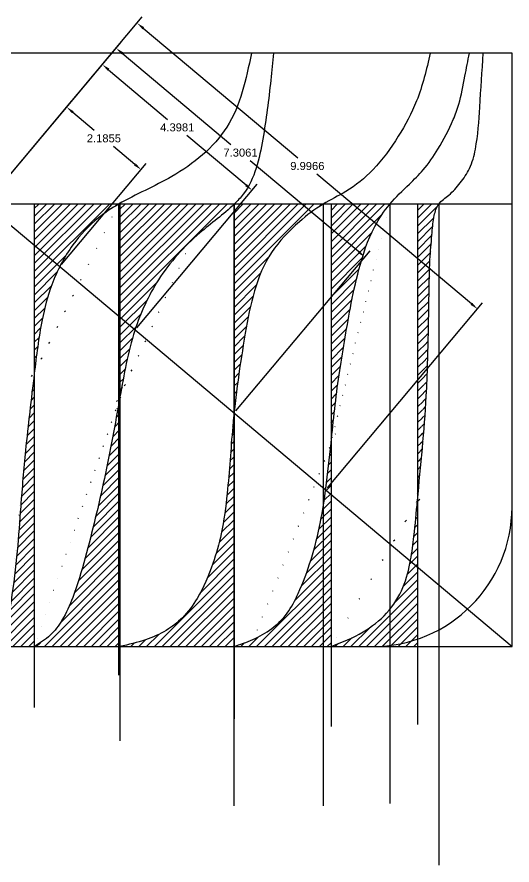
# Model space of a CAD drawing. Header units: inches. Extents: x 2352 to 5491, y -38 to 423.
# Drawn here: x 4836.21 to 4847.35, y 175.82 to 194.89 of the extents above; entities that cross this region are included whole.
import ezdxf

# ---------------------------------------------------------------- set-up
doc = ezdxf.new("R2010")
doc.units = ezdxf.units.IN
doc.header["$MEASUREMENT"] = 0
doc.header["$PDMODE"] = 3
for name, color, linetype in [('SentLine', 7, 'Continuous'), ('St15', 7, 'Continuous'), ('St16', 7, 'Continuous'), ('St17', 7, 'Continuous'), ('St18', 7, 'Continuous'), ('St19', 7, 'Continuous')]:
    doc.layers.add(name, color=color, linetype=linetype)
doc.styles.get("Standard").update_dxf_attribs({"font": 'arial.ttf'})
doc.dimstyles.get("Standard").update_dxf_attribs({"dimtxt": 0.18, "dimasz": 0.18, "dimexe": 0.18, "dimexo": 0.0625, "dimgap": 0.09, "dimtad": 0, "dimtih": 1, "dimtoh": 1, "dimdec": 4, "dimzin": 0, "dimdsep": 46, "dimtxsty": 'Standard', "dimcen": 0.09, "dimadec": 0, "dimazin": 0, "dimtfac": 1, "dimtdec": 4, "dimtofl": 0, "dimtmove": 0, "dimatfit": 3, "dimfxl": 1, "dimtolj": 1, "dimtzin": 0, "dimarcsym": 0})
pattern_1 = [(45, (1511.752132892455, 101.6322909856204), (-0.08838834764831845, 0.08838834764831845), [])]

# ---------------------------------------------------------------- blocks, each defined once
blk = doc.blocks.new('*D85')
at = {"layer": 'Defpoints', "color": 0, "transparency": 16777216}
for p in [(4839.00446752944, 191.4587643720706), (4835.499912032778, 190.6830051187717), (4837.173831240143, 189.277901797615)]:
    blk.add_point(p, dxfattribs=at)
at = {"layer": 'SentLine', "color": 0, "lineweight": -2, "transparency": 16777216}
for p, q in [((4835.540094956312, 190.7308755966919), (4837.446275141851, 193.0017346696372)), ((4837.468415298485, 192.7481408734507), (4837.950804177613, 192.3432191704383)), ((4838.86660055303, 191.5744911918468), (4838.384211673904, 191.9794128948583)), ((4837.214014163677, 189.3257722755352), (4839.120194349216, 191.5966313484805))]:
    blk.add_line(p, q, dxfattribs=at)
at = {"layer": 'SentLine', "color": 0, "transparency": 16777216}
for points in [[(4837.48770310178, 192.7711187028526), (4837.449127495189, 192.7251630440487), (4837.330548322076, 192.8638676932273)], [(4838.885888356327, 191.5974690212488), (4838.847312749735, 191.5515133624449), (4839.00446752944, 191.4587643720706)]]:
    blk.add_solid(points, dxfattribs=at)
at = {"layer": 'SentLine', "color": 0, "transparency": 16777216, "insert": (4838.167507925758, 192.1613160326488), "char_height": 0.18, "attachment_point": 5}
blk.add_mtext('\\A1;2.1855', dxfattribs=at)
blk = doc.blocks.new('*D86')
at = {"layer": 'Defpoints', "color": 0, "transparency": 16777216}
for p in [(4841.502748448144, 190.9935527825623), (4835.499912032778, 190.6830051187717), (4838.868522301348, 187.85536238953)]:
    blk.add_point(p, dxfattribs=at)
at = {"layer": 'SentLine', "color": 0, "lineweight": -2, "transparency": 16777216}
for p, q in [((4835.540094956312, 190.7308755966919), (4838.24986499935, 193.9590624882139)), ((4838.272005155985, 193.7054686920274), (4839.601666429113, 192.5893386765147)), ((4841.364881471734, 191.1092796023386), (4840.035220198606, 192.2254096178517)), ((4838.908705224881, 187.9032328674502), (4841.61847526792, 191.1314197589722))]:
    blk.add_line(p, q, dxfattribs=at)
at = {"layer": 'SentLine', "color": 0, "transparency": 16777216}
for points in [[(4838.29129295928, 193.7284465214289), (4838.252717352688, 193.6824908626254), (4838.134138179574, 193.821195511804)], [(4841.38416927503, 191.1322574317401), (4841.345593668439, 191.0863017729366), (4841.502748448144, 190.9935527825623)]]:
    blk.add_solid(points, dxfattribs=at)
at = {"layer": 'SentLine', "color": 0, "transparency": 16777216, "insert": (4839.818443313859, 192.407374147183), "char_height": 0.18, "attachment_point": 5}
blk.add_mtext('\\A1;4.3981', dxfattribs=at)
blk = doc.blocks.new('*D87')
at = {"layer": 'Defpoints', "color": 0, "transparency": 16777216}
for p in [(4835.499912032779, 190.6830051187671), (4844.038973367241, 189.4918626828389), (4841.095871729216, 185.985704603961)]:
    blk.add_point(p, dxfattribs=at)
at = {"layer": 'SentLine', "color": 0, "lineweight": -2, "transparency": 16777216}
for p, q in [((4835.540094956312, 190.7308755966874), (4838.55874049058, 194.3270301740549)), ((4838.580880647214, 194.0734363778688), (4841.024216634275, 192.0224774695739)), ((4843.901106390831, 189.6075895026152), (4841.457770403769, 191.6585484109105)), ((4841.136054652748, 186.0335750818813), (4844.154700187017, 189.6297296592488))]:
    blk.add_line(p, q, dxfattribs=at)
at = {"layer": 'SentLine', "color": 0, "transparency": 16777216}
for points in [[(4838.60016845051, 194.0964142072708), (4838.561592843918, 194.0504585484673), (4838.443013670804, 194.189163197645)], [(4843.920394194127, 189.6305673320171), (4843.881818587535, 189.5846116732137), (4844.038973367241, 189.4918626828389)]]:
    blk.add_solid(points, dxfattribs=at)
at = {"layer": 'SentLine', "color": 0, "transparency": 16777216, "insert": (4841.240993519023, 191.8405129402418), "char_height": 0.18, "attachment_point": 5}
blk.add_mtext('\\A1;7.3061', dxfattribs=at)
blk = doc.blocks.new('*D88')
at = {"layer": 'Defpoints', "color": 0, "transparency": 16777216}
for p in [(4835.499912032779, 190.6830051187721), (4846.573095176165, 188.3260256168446), (4843.156601457033, 184.2559089412939)]:
    blk.add_point(p, dxfattribs=at)
at = {"layer": 'SentLine', "color": 0, "lineweight": -2, "transparency": 16777216}
for p, q in [((4835.540094956312, 190.7308755966924), (4839.032132571688, 194.8909887707323)), ((4839.054272728321, 194.6373949745457), (4842.528046715893, 191.7214768433732)), ((4846.435228199756, 188.4417524366208), (4842.961454212184, 191.3576705677938)), ((4843.196784380566, 184.3037794192142), (4846.688821995942, 188.4638925932545))]:
    blk.add_line(p, q, dxfattribs=at)
at = {"layer": 'SentLine', "color": 0, "transparency": 16777216}
for points in [[(4839.073560531618, 194.6603728039472), (4839.034984925025, 194.6144171451438), (4838.916405751912, 194.7531217943224)], [(4846.454516003052, 188.4647302660223), (4846.41594039646, 188.4187746072189), (4846.573095176165, 188.3260256168446)]]:
    blk.add_solid(points, dxfattribs=at)
at = {"layer": 'SentLine', "color": 0, "transparency": 16777216, "insert": (4842.744750464039, 191.5395737055833), "char_height": 0.18, "attachment_point": 5}
blk.add_mtext('\\A1;9.9966', dxfattribs=at)

msp = doc.modelspace()

# ---------------------------------------------------------------- hatches: boundary and pattern name
at = {"layer": 'St15'}
h = msp.add_hatch(dxfattribs=at)
h.set_pattern_fill('ANSI31', color=256)
h.set_pattern_definition(pattern_1)
edge = h.paths.add_edge_path()
edge.add_spline(control_points=[(4845.222412032778, 184.0192746823618), (4845.294185077001, 184.8017168457866), (4845.428712586488, 186.076290460511), (4845.466378031903, 187.6611672118284), (4845.483268232562, 188.7106489207056), (4845.49549585001, 189.4431080165093), (4845.548920633356, 189.9992076879957), (4845.58089613768, 190.3912406812279), (4845.647309955808, 190.6108953513538), (4845.699912032777, 190.6830051187675)], knot_values=[4.140971724869678, 4.140971724876218, 4.140971724876218, 4.140971724876218, 6.4974014545018, 7.983608298653781, 8.894667502636052, 9.646295111668476, 10.1818761090625, 10.56490858922714, 10.83792341538788, 10.83792341538788, 10.83792341538788, 10.8379234153879], degree=3, periodic=0)
edge.add_line((4845.699912032778, 190.6830051187676), (4845.222412032778, 190.6830051187676))
edge.add_line((4845.222412032778, 190.6830051187676), (4845.222412032778, 184.0192746823618))
h = msp.add_hatch(dxfattribs=at)
h.set_pattern_fill('ANSI31', color=256)
h.set_pattern_definition(pattern_1)
edge = h.paths.add_edge_path()
edge.add_spline(control_points=[(4845.222412032778, 184.0192746823596), (4845.197727548172, 183.7501739113454), (4845.158833794746, 183.3030376646899), (4845.072217716206, 182.647339530787), (4844.922494708047, 182.0409388909653), (4844.55945365054, 181.4645233950244), (4843.982516245801, 181.0151168932872), (4843.52461155342, 180.8339091408148), (4843.277212032778, 180.7360051187676)], knot_values=[0, 0, 0, 6.540545882671722e-12, 0.8104331370737663, 1.34611851422311, 1.984990246133205, 2.668794212794994, 3.345574741945116, 4.140971724876218, 4.140971724876218, 4.140971724876218, 4.140971724876218], degree=3, periodic=0)
edge.add_line((4843.277212032778, 180.7360051187676), (4844.209912032778, 180.7360051187676))
edge.add_arc((4844.209912032778, 183.8760051187675), 3.139999999999937, 270, 288.8112903203802)
edge.add_line((4845.222412032778, 180.9037259007262), (4845.222412032778, 184.0192746823652))
h.paths.add_polyline_path([(4845.222412032778, 180.9037259007262, -0.08226456226019375), (4844.209912032778, 180.7360051187676), (4845.222412032778, 180.7360051187676)], flags=17)
at = {"layer": 'St16'}
h = msp.add_hatch(dxfattribs=at)
h.set_pattern_fill('ANSI31', color=256)
h.set_pattern_definition(pattern_1)
edge = h.paths.add_edge_path()
edge.add_spline(control_points=[(4843.277212032778, 185.3079689657709), (4843.33066921027, 185.8213777432079), (4843.409550326802, 186.5878625870999), (4843.580304526725, 187.5982414354083), (4843.714349908896, 188.3904526086112), (4843.902462257324, 189.261750979414), (4844.163022325606, 190.0695803980606), (4844.469240306587, 190.5282370185805), (4844.599912032777, 190.683005118767)], knot_values=[5.419982918667409, 5.419982918667409, 5.419982918667409, 5.419982918667917, 6.968176551148647, 7.730231658280623, 8.49378634556909, 9.377609661384053, 10.40714513554337, 11.01493172940466, 11.01493172940466, 11.01493172940466, 11.0149317294054], degree=3, periodic=0)
edge.add_line((4844.599912032777, 190.6830051187676), (4843.277212032778, 190.6830051187676))
edge.add_line((4843.277212032778, 190.6830051187676), (4843.277212032778, 185.3079689657712))
h = msp.add_hatch(dxfattribs=at)
h.set_pattern_fill('ANSI31', color=256)
h.set_pattern_definition(pattern_1)
edge = h.paths.add_edge_path()
edge.add_spline(control_points=[(4843.277212032778, 185.3079689657707), (4843.241878686166, 184.9686235094996), (4843.179855534207, 184.3774874243158), (4843.045085251676, 183.5015385602818), (4842.848554233582, 182.7055892801858), (4842.592580452944, 182.0178751646569), (4842.313155782677, 181.4763573024246), (4841.956716586962, 181.1202039530592), (4841.533516733788, 180.886070194941), (4841.233753380352, 180.7848015447777), (4841.089312032778, 180.7360051187676)], knot_values=[0, 5.080380560684716e-13, 5.080380560684716e-13, 5.080380560684716e-13, 1.023302478842376, 1.783143160223648, 2.657317705462116, 3.476898465206649, 3.982621741797841, 4.471517422976735, 4.962963630774276, 5.419982918667917, 5.419982918667917, 5.419982918667917, 5.419982918667917], degree=3, periodic=0)
edge.add_line((4841.089312032778, 180.7360051187676), (4843.277212032778, 180.7360051187676))
edge.add_line((4843.277212032778, 180.7360051187676), (4843.277212032778, 185.3079689657707))
at = {"layer": 'St17'}
h = msp.add_hatch(dxfattribs=at)
h.set_pattern_fill('ANSI31', color=256)
h.set_pattern_definition(pattern_1)
edge = h.paths.add_edge_path()
edge.add_line((4843.099912032779, 190.6830051187676), (4841.089312032778, 190.6830051187676))
edge.add_line((4841.089312032778, 190.6830051187676), (4841.089312032778, 185.9220493953332))
edge.add_spline(control_points=[(4841.089312032778, 185.9220493953289), (4841.152174847048, 186.5404770349267), (4841.32927075864, 187.779901737284), (4841.656881137853, 189.3890863246644), (4842.4887099767, 190.2434417078546), (4842.910377410939, 190.5691594907223), (4843.099912032779, 190.6830051187676)], knot_values=[4.320649399441841, 4.320649399441841, 4.320649399441841, 4.320649399441841, 6.195834622914218, 8.10830849334483, 9.03759613194784, 9.702390790032489, 9.702390790032489, 9.702390790032489, 9.702390790032535], degree=3, periodic=0)
h = msp.add_hatch(dxfattribs=at)
h.set_pattern_fill('ANSI31', color=256)
h.set_pattern_definition(pattern_1)
edge = h.paths.add_edge_path()
edge.add_spline(control_points=[(4841.089312032778, 185.9220493953289), (4841.0810917071, 185.8411800186621), (4841.025450232944, 185.2634143634054), (4840.974260583499, 184.373761375436), (4840.841392133078, 183.340566625057), (4840.614228972435, 182.5471355536197), (4840.342153796511, 181.8962553739264), (4839.972093773699, 181.386625641534), (4839.564579785047, 181.0754665807284), (4839.082609362261, 180.8637320448901), (4838.722950675442, 180.7806759604146), (4838.529512032778, 180.7360051187676)], knot_values=[9.702390790032535, 9.702390790032535, 9.702390790032535, 9.702390790032535, 9.947601466993202, 11.45249918674701, 12.36855209667346, 13.06564590822191, 13.92339756755899, 14.47228648861593, 14.93314468652432, 15.44421621448154, 16.03897590892392, 16.03897590892392, 16.03897590892392, 16.03897590892392], degree=3, periodic=0)
edge.add_line((4838.529512032778, 180.7360051187676), (4841.089312032778, 180.7360051187676))
edge.add_line((4841.089312032778, 180.7360051187676), (4841.089312032778, 185.9220493953289))
at = {"layer": 'St18'}
h = msp.add_hatch(dxfattribs=at)
h.set_pattern_fill('ANSI31', color=256)
h.set_pattern_definition(pattern_1)
edge = h.paths.add_edge_path()
edge.add_spline(control_points=[(4838.529512032778, 186.3523190430082), (4838.619148401785, 186.854072574435), (4838.780680624358, 187.7715755296327), (4839.363471334586, 189.0607445342562), (4840.198591278159, 189.9840172460536), (4840.856960427916, 190.4483326518031), (4841.099912032778, 190.683005118768)], knot_values=[3.562186593852893, 3.562186593853861, 3.562186593853861, 3.562186593853861, 5.088717727824355, 6.347179170332634, 7.751305076528194, 8.761409941731005, 8.761409941731866, 8.761409941731866, 8.761409941731866], degree=3, periodic=0)
edge.add_line((4841.099912032778, 190.6830051187676), (4838.529512032778, 190.6830051187676))
edge.add_line((4838.529512032778, 190.6830051187676), (4838.529512032778, 186.3523190430107))
h = msp.add_hatch(dxfattribs=at)
h.set_pattern_fill('ANSI31', color=256)
h.set_pattern_definition(pattern_1)
edge = h.paths.add_edge_path()
edge.add_spline(control_points=[(4838.529512032778, 186.3523190430079), (4838.419664693215, 185.7374314571469), (4838.198789049079, 184.5227367250932), (4837.83294758666, 183.0197587137037), (4837.528411265118, 181.9477115370146), (4837.261771732488, 181.3613900225199), (4836.977284172874, 180.9655416130537), (4836.72732440294, 180.8130591856051), (4836.601012032778, 180.7360051187676)], knot_values=[8.761409941730898, 8.761409941730898, 8.761409941730898, 8.761409941731866, 10.63213926383366, 12.46744351586723, 13.40227377933358, 13.96677690410299, 14.3971348465653, 14.83676828674473, 14.83676828674473, 14.83676828674473, 14.83676828674473], degree=3, periodic=0)
edge.add_line((4836.601012032778, 180.7360051187676), (4838.529512032778, 180.7360051187676))
edge.add_line((4838.529512032778, 180.7360051187676), (4838.529512032778, 186.3523190430098))
at = {"layer": 'St19'}
h = msp.add_hatch(dxfattribs=at)
h.set_pattern_fill('ANSI31', color=256)
h.set_pattern_definition(pattern_1)
edge = h.paths.add_edge_path()
edge.add_spline(control_points=[(4836.601012032778, 186.8676615960261), (4836.649867213016, 187.2735150427597), (4836.730354249391, 187.9501213167917), (4836.985008612503, 188.9420091167188), (4837.402306824689, 189.7406779597535), (4837.953409571185, 190.3351717954931), (4838.341253966831, 190.5907201768233), (4838.499912032778, 190.6830051187679)], knot_values=[4.761142450283289, 4.761142450283289, 4.761142450283289, 4.761142450291885, 5.986752140143097, 6.803563499735641, 7.820874046426892, 8.65461430493844, 9.206062706610819, 9.206062706611679, 9.206062706611679, 9.206062706611679], degree=3, periodic=0)
edge.add_line((4838.499912032778, 190.6830051187676), (4836.601012032778, 190.6830051187676))
edge.add_line((4836.601012032778, 190.6830051187676), (4836.601012032778, 186.8676615960318))
h = msp.add_hatch(dxfattribs=at)
h.set_pattern_fill('ANSI31', color=256)
h.set_pattern_definition(pattern_1)
edge = h.paths.add_edge_path()
edge.add_spline(control_points=[(4836.601012032777, 186.8676615960232), (4836.531891721102, 186.2934601173501), (4836.410506867895, 185.3016449123802), (4836.299725371932, 183.9737478456415), (4836.221785114248, 182.835695528487), (4836.111336393434, 181.9339807674129), (4835.978648980817, 181.1227682658242), (4835.654496941856, 180.8608915436967), (4835.499912032778, 180.7360051187676)], knot_values=[9.206062706603081, 9.206062706611677, 9.206062706611677, 9.206062706611677, 10.9400553629694, 12.20287516068204, 13.20820326244025, 14.34644842344412, 14.9791694552818, 15.55598598360373, 15.55598598360373, 15.55598598360373, 15.55598598360373], degree=3, periodic=0)
edge.add_line((4835.499912032778, 180.7360051187676), (4836.601012032778, 180.7360051187676))
edge.add_line((4836.601012032778, 180.7360051187676), (4836.601012032778, 186.8676615960308))

# ---------------------------------------------------------------- linework, layer by layer
for p, q in [((4847.349912032779, 194.0760051187676), (4823.649912032778, 194.0760051187676)), ((4847.349912032778, 183.8760051187676), (4847.349912032779, 194.0760051187676)), ((4847.349912032779, 190.6830051187676), (4823.649912032778, 190.6830051187676)), ((4847.349912032779, 183.8760051187676), (4847.349912032779, 190.6830051187676)), ((4847.349912032779, 180.7360051187676), (4847.349912032778, 183.8760051187676)), ((4826.789912032778, 180.7360051187676), (4844.209912032779, 180.7360051187676)), ((4844.209912032778, 180.7360051187676), (4847.349912032779, 180.7360051187676))]:
    msp.add_line(p, q)
at = {"color": 5}
msp.add_line((4835.499912032778, 190.6830051187676), (4847.349912032779, 180.7360051187676), dxfattribs=at)
msp.add_arc((4844.209912032778, 183.8760051187676), 3.14, 270, 0)
at = {"layer": 'St15', "color": 5}
for p, q in [((4845.222412032778, 190.6830051187676), (4845.222412032778, 178.9831947650351)), ((4845.699912032778, 190.6830051187676), (4845.699912032778, 175.8244510364128))]:
    msp.add_line(p, q, dxfattribs=at)
msp.add_spline([(4843.277212032778, 180.7360051187676), (4844.000742369939, 181.0663991436296), (4844.528613221998, 181.4899369202011), (4844.894946927455, 182.0673340808006), (4845.067697432046, 182.6824067212241), (4845.143702352938, 183.2126727632179), (4845.222412032778, 184.0192746823553), (4845.420038368719, 186.3674026392683), (4845.468576820815, 187.8528166563936), (4845.48422251072, 188.7637415081504), (4845.508294785142, 189.5149835385667), (4845.552191069009, 190.0487626324176), (4845.600486552744, 190.4287381936211), (4845.699912032778, 190.6830051187676), (4845.928081529994, 190.8859375974447), (4846.182086544608, 191.1586375496935), (4846.392949949808, 191.4845526976377), (4846.525341937119, 191.9179407960824), (4846.622304719808, 192.8649828741369), (4846.703612032778, 194.0760051187676)], degree=3, dxfattribs=at)
at = {"layer": 'St16'}
for p, q in [((4843.277212032778, 190.6830051187676), (4843.277212032778, 178.9356615164871)), ((4844.599912032779, 190.6830051187676), (4844.599912032779, 177.2104365635961))]:
    msp.add_line(p, q, dxfattribs=at)
msp.add_spline([(4841.089312032778, 180.7360051187676), (4841.51787445941, 180.8947529565063), (4841.94402255771, 181.1395328034567), (4842.288492792027, 181.4864611025981), (4842.536975798438, 181.9269292944249), (4842.827812607758, 182.693171144031), (4843.040501957004, 183.5410770210363), (4843.161334540479, 184.2912485666528), (4843.277212032778, 185.3079689657712), (4843.458602648686, 186.8454997681016), (4843.580252489375, 187.5977824959149), (4843.712839587643, 188.3497375622938), (4843.905727015476, 189.2122560222482), (4844.260777417509, 190.1786319866479), (4844.599912032779, 190.6830051187676), (4845.039862829369, 191.1322887299103), (4845.348458417066, 191.4507328248065), (4845.683103158123, 191.9209325683845), (4846.026461628121, 192.5820714277519), (4846.151943742502, 192.9275196652999), (4846.290023398263, 193.5603940025202), (4846.392112032779, 194.0760051187676)], degree=3, dxfattribs=at)
at = {"layer": 'St17'}
for p, q in [((4841.089312032778, 190.6830051187676), (4841.089312032778, 177.15500406808)), ((4843.099912032779, 190.6830051187676), (4843.099912032779, 177.15500406808))]:
    msp.add_line(p, q, dxfattribs=at)
msp.add_spline([(4845.509012032779, 194.0760051187676), (4845.20146255873, 193.0016828522481), (4844.789841023339, 192.2074929716533), (4844.218213778287, 191.4548956143943), (4843.610108147054, 190.9667917798211), (4843.099912032779, 190.6830051187676), (4842.566242441909, 190.286585259024), (4841.941095893363, 189.599004494239), (4841.348599138647, 187.7806250231905), (4841.065932333197, 185.6791545257364), (4840.941052845309, 184.1794471341346), (4840.806404197313, 183.2733441182598), (4840.617312229783, 182.6023865861351), (4840.266208222946, 181.8197858670713), (4839.933823823915, 181.3829796641172), (4839.569363919907, 181.1009171587214), (4839.104197311651, 180.8892236697999), (4838.529512032778, 180.7360051187676)], degree=3, dxfattribs=at)
at = {"layer": 'St18', "color": 5}
for p, q in [((4838.529512032778, 190.6830051187676), (4838.529512032778, 178.6201514807995)), ((4841.099912032779, 190.6830051187676), (4841.099912032779, 179.1128891182721))]:
    msp.add_line(p, q, dxfattribs=at)
at = {"layer": 'St18'}
msp.add_spline([(4841.981312032779, 194.0760051187676), (4841.922114910504, 193.4736419143233), (4841.741744034595, 192.1436548433158), (4841.303664717238, 190.9069917063208), (4841.099912032779, 190.6830051187676), (4840.32519431456, 190.0348351597405), (4839.395707805971, 188.9823978025541), (4838.864104076368, 187.8417301572905), (4838.529512032778, 186.3523190430072), (4838.178517307383, 184.5148123357224), (4837.746769892765, 182.7310141779975), (4837.46728265097, 181.8389410289979), (4837.223971925574, 181.3295652651633), (4836.960178231088, 180.9895346115598), (4836.601012032778, 180.7360051187676)], degree=3, dxfattribs=at)
at = {"layer": 'St19', "color": 1}
for p, q in [((4836.601012032778, 190.6830051187676), (4836.601012032778, 179.3676775326752)), ((4838.499912032778, 190.6830051187676), (4838.499912032778, 180.0968415122325))]:
    msp.add_line(p, q, dxfattribs=at)
at = {"layer": 'St19'}
msp.add_spline([(4841.485912032778, 194.0760051187676), (4840.93331098981, 192.4140053141426), (4839.694562571201, 191.3042030036619), (4838.499912032778, 190.6830051187676), (4838.043559426927, 190.3734285711429), (4837.471818060372, 189.7666051796742), (4836.994944794728, 188.8679881105491), (4836.778691909522, 188.080323532953), (4836.601012032778, 186.8676615960318), (4836.404288709412, 185.1448643164959), (4836.295972677862, 183.8866983978652), (4836.216857025683, 182.8844881874976), (4836.078983524895, 181.7546240610073), (4835.905493071205, 181.146153053803), (4835.499912032778, 180.7360051187676)], degree=3, dxfattribs=at)

# ---------------------------------------------------------------- dimensions: what is measured, and where the dimension line sits
at = {"layer": 'SentLine', "color": 5}
for p1, p2, distance, picture, middle in [((4835.499912032778, 190.6830051187715), (4843.156601457033, 184.2559089412942), 5.313970181085524, '*D88', (4842.744750464039, 191.5395737055833)), ((4835.499912032779, 190.6830051187676), (4841.095871729216, 185.9857046039613), 4.577662255543075, '*D87', (4841.240993519023, 191.8405129402418)), ((4835.499912032778, 190.6830051187715), (4838.868522301348, 187.8553623895301), 4.0972413079271295, '*D86', (4839.818443313859, 192.407374147183)), ((4835.499912032778, 190.6830051187715), (4837.173831240144, 189.2779017976148), 2.847348027964011, '*D85', (4838.167507925758, 192.1613160326488))]:
    dim = msp.add_aligned_dim(p1=p1, p2=p2, distance=distance, dimstyle='Standard', dxfattribs=at)
    dim.commit()
    dim.dimension.update_dxf_attribs({"geometry": picture, "text_midpoint": middle})

doc.saveas('drawing.dxf')
